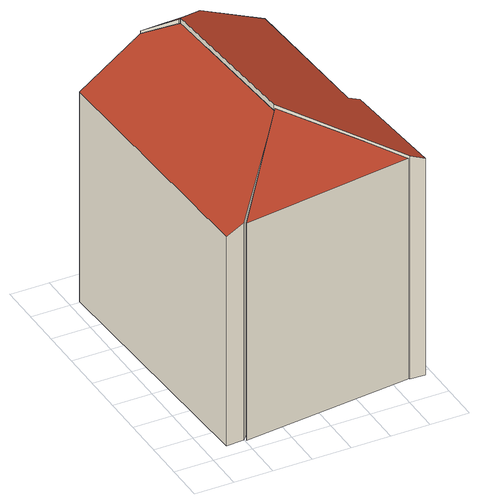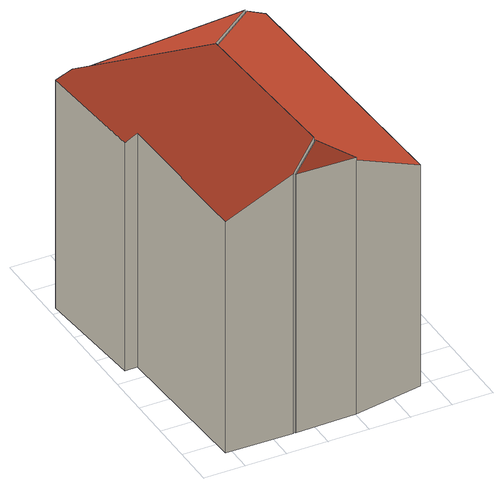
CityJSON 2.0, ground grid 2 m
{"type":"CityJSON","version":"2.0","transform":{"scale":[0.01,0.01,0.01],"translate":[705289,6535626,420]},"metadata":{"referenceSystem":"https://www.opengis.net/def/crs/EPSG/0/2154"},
"CityObjects":{
"building1":{"type":"Building","geometry":[{"type":"MultiSurface","lod":"2","boundaries":[[[0,1,2,3,4,5,6,7]],[[8,9,10]],[[11,12,13,14,15,16]],[[17,18,19]],[[20,21,1,0]],[[21,22,2,1]],[[22,23,3,2]],[[23,24,4,3]],[[24,25,5,4]],[[25,26,6,5]],[[26,27,7,6]],[[27,20,0,7]],[[28,29,9,8]],[[29,30,10,9]],[[30,28,8,10]],[[31,32,12,11]],[[32,29,13,12]],[[29,26,14,13]],[[26,33,15,14]],[[33,34,16,15]],[[34,31,11,16]],[[35,36,18,17]],[[36,33,19,18]],[[33,35,17,19]],[[20,21,22,23,24,25,26,27]],[[28,29,30]],[[31,32,29,26,33,34]],[[35,36,33]]],"semantics":{"surfaces":[{"type":"RoofSurface","area_in_square_meters":318.07,"slope_in_degrees":19.38,"distance_2d_scale":2.3},{"type":"RoofSurface","area_in_square_meters":110.86,"slope_in_degrees":27.05,"distance_2d_scale":2.3},{"type":"RoofSurface","area_in_square_meters":341.64,"slope_in_degrees":25.45,"distance_2d_scale":2.3},{"type":"RoofSurface","area_in_square_meters":8.68,"slope_in_degrees":24.43,"distance_2d_scale":2.3},{"type":"WallSurface","height_in_meters":12.13,"area_in_square_meters":90.73},{"type":"WallSurface","height_in_meters":12.13,"area_in_square_meters":7.48},{"type":"WallSurface","height_in_meters":11.87,"area_in_square_meters":66.53},{"type":"WallSurface","height_in_meters":12.21,"area_in_square_meters":9.41},{"type":"WallSurface","height_in_meters":14.29,"area_in_square_meters":82.84},{"type":"WallSurface","height_in_meters":14.29,"area_in_square_meters":116.82},{"type":"WallSurface","height_in_meters":14.21,"area_in_square_meters":26.31},{"type":"WallSurface","height_in_meters":13.47,"area_in_square_meters":41.71},{"type":"WallSurface","height_in_meters":14.15,"area_in_square_meters":79.14},{"type":"WallSurface","height_in_meters":14.15,"area_in_square_meters":80.73},{"type":"WallSurface","height_in_meters":12.08,"area_in_square_meters":106.59},{"type":"WallSurface","height_in_meters":11.9,"area_in_square_meters":10.93},{"type":"WallSurface","height_in_meters":13.96,"area_in_square_meters":77.99},{"type":"WallSurface","height_in_meters":13.96,"area_in_square_meters":115.76},{"type":"WallSurface","height_in_meters":13.92,"area_in_square_meters":24.8},{"type":"WallSurface","height_in_meters":13.2,"area_in_square_meters":43.02},{"type":"WallSurface","height_in_meters":11.48,"area_in_square_meters":152.63},{"type":"WallSurface","height_in_meters":14.1,"area_in_square_meters":25.16},{"type":"WallSurface","height_in_meters":14.1,"area_in_square_meters":24.1},{"type":"WallSurface","height_in_meters":13.42,"area_in_square_meters":39.64},{"type":"GroundSurface"}],"values":[0,1,2,3,4,5,6,7,8,9,10,11,12,13,14,15,16,17,18,19,20,21,22,23,24,24,24,24]}}]}
},
"vertices":[
[1030,1470,1230],[1062,719,1243],[1124,719,1215],[1166,160,1216],[1088,165,1251],[594,548,1459],[546,1366,1451],[702,1475,1377],[205,71,1220],[594,537,1444],[1088,170,1238],[106,76,1173],[199,81,1219],[594,537,1426],[546,1366,1422],[396,1470,1350],[53,1407,1178],[692,1475,1371],[541,1371,1440],[396,1470,1364],[1030,1470,30],[1062,719,30],[1124,719,30],[1166,160,30],[1088,165,30],[594,548,30],[546,1366,30],[702,1475,30],[205,71,30],[594,537,30],[1088,170,30],[106,76,30],[199,81,30],[396,1470,30],[53,1407,30],[692,1475,30],[541,1371,30]
]}
